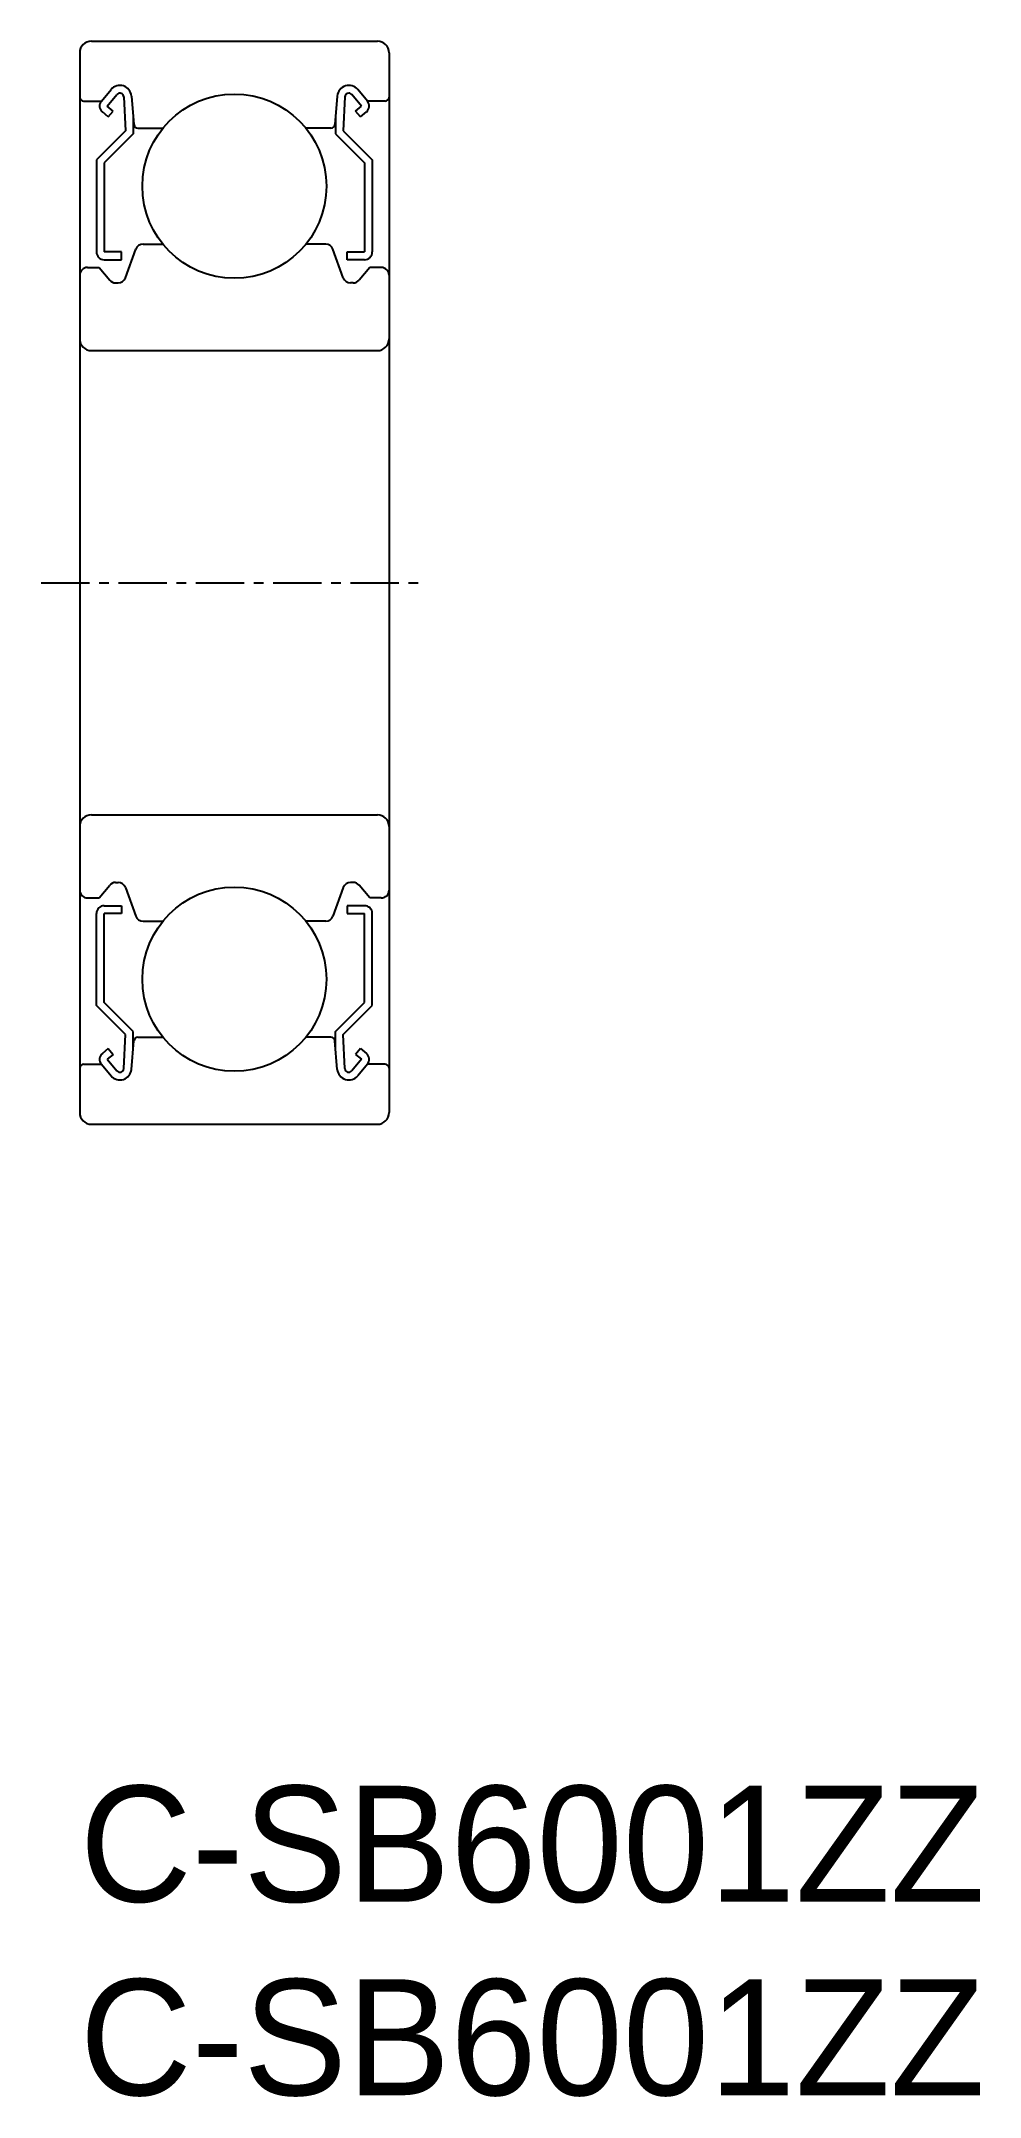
# Model space of a CAD drawing. Extents: x -1 to 23.3, y -8 to 45.1.
import ezdxf

# ---------------------------------------------------------------- set-up
doc = ezdxf.new("R2010")
doc.units = 0
doc.linetypes.add('CENTER', pattern=[2, 1.25, -0.25, 0.25, -0.25])
doc.layers.get('0').update_dxf_attribs({"linetype": 'CONTINUOUS'})
doc.layers.add('CENTER', color=1, linetype='CENTER')

msp = doc.modelspace()

# ---------------------------------------------------------------- linework, layer by layer
for p, q in [((0, 44.801), (0, 17.401)), ((0.3, 45.101), (7.7, 45.101)), ((8, 44.801), (8, 17.401)), ((0.56, 43.551), (0.81, 43.849)), ((0.713, 43.422), (0.963, 43.72)), ((1.14, 43.661), (1.183, 42.784)), ((1.338, 43.682), (1.403, 42.942)), ((6.662, 43.682), (6.597, 42.942)), ((6.86, 43.661), (6.817, 42.784)), ((7.287, 43.422), (7.037, 43.72)), ((7.44, 43.551), (7.19, 43.849)), ((0.1, 43.551), (0.56, 43.551)), ((0.738, 43.141), (0.585, 43.269)), ((0.866, 43.294), (0.713, 43.422)), ((0.738, 43.141), (0.866, 43.294)), ((1.383, 43.171), (1.383, 42.701)), ((6.617, 43.171), (6.617, 42.701)), ((7.134, 43.294), (7.287, 43.422)), ((7.262, 43.141), (7.134, 43.294)), ((7.262, 43.141), (7.415, 43.269)), ((7.9, 43.551), (7.44, 43.551)), ((1.183, 42.784), (0.433, 42.034)), ((1.383, 42.701), (0.633, 41.951)), ((1.503, 42.851), (2.151, 42.851)), ((6.497, 42.851), (5.849, 42.851)), ((6.617, 42.701), (7.367, 41.951)), ((6.817, 42.784), (7.567, 42.034)), ((0.433, 42.034), (0.433, 39.651)), ((7.567, 42.034), (7.567, 39.651)), ((0.633, 41.951), (0.633, 39.651)), ((7.367, 41.951), (7.367, 39.651)), ((1.083, 39.651), (0.633, 39.651)), ((0.633, 39.451), (1.083, 39.451)), ((1.083, 39.451), (1.083, 39.651)), ((1.182, 38.983), (1.45, 39.719)), ((1.638, 39.851), (2.151, 39.851)), ((6.362, 39.851), (5.849, 39.851)), ((6.818, 38.983), (6.55, 39.719)), ((6.917, 39.651), (7.367, 39.651)), ((6.917, 39.451), (6.917, 39.651)), ((7.367, 39.451), (6.917, 39.451)), ((0.2, 39.251), (0.5, 39.251)), ((0.5, 39.251), (0.776, 38.922)), ((0.929, 38.851), (0.994, 38.851)), ((7.071, 38.851), (7.006, 38.851)), ((7.5, 39.251), (7.224, 38.922)), ((7.8, 39.251), (7.5, 39.251)), ((0.3, 37.101), (7.7, 37.101)), ((0.3, 25.101), (7.7, 25.101)), ((0.2, 22.951), (0.5, 22.951)), ((0.5, 22.951), (0.776, 23.28)), ((0.929, 23.351), (0.994, 23.351)), ((1.182, 23.219), (1.45, 22.483)), ((6.818, 23.219), (6.55, 22.483)), ((7.071, 23.351), (7.006, 23.351)), ((7.5, 22.951), (7.224, 23.28)), ((7.8, 22.951), (7.5, 22.951)), ((0.433, 20.168), (0.433, 22.551)), ((0.633, 22.751), (1.083, 22.751)), ((0.633, 20.251), (0.633, 22.551)), ((1.083, 22.551), (0.633, 22.551)), ((1.083, 22.751), (1.083, 22.551)), ((1.638, 22.351), (2.151, 22.351)), ((1.766, 22.351), (1.766, 22.351)), ((1.894, 22.351), (1.894, 22.351)), ((6.362, 22.351), (5.849, 22.351)), ((6.917, 22.751), (6.917, 22.551)), ((7.367, 22.751), (6.917, 22.751)), ((6.917, 22.551), (7.367, 22.551)), ((7.367, 20.251), (7.367, 22.551)), ((7.567, 20.168), (7.567, 22.551)), ((1.383, 19.501), (0.633, 20.251)), ((6.617, 19.501), (7.367, 20.251)), ((1.183, 19.418), (0.433, 20.168)), ((6.817, 19.418), (7.567, 20.168)), ((1.14, 18.541), (1.183, 19.418)), ((1.338, 18.52), (1.403, 19.26)), ((1.383, 19.031), (1.383, 19.501)), ((1.503, 19.351), (2.151, 19.351)), ((6.497, 19.351), (5.849, 19.351)), ((6.662, 18.52), (6.597, 19.26)), ((6.617, 19.031), (6.617, 19.501)), ((6.86, 18.541), (6.817, 19.418)), ((0.1, 18.651), (0.56, 18.651)), ((0.56, 18.651), (0.81, 18.354)), ((0.738, 19.061), (0.585, 18.933)), ((0.866, 18.908), (0.713, 18.78)), ((0.713, 18.78), (0.963, 18.482)), ((0.738, 19.061), (0.866, 18.908)), ((7.287, 18.78), (7.037, 18.482)), ((7.262, 19.061), (7.134, 18.908)), ((7.134, 18.908), (7.287, 18.78)), ((7.44, 18.651), (7.19, 18.354)), ((7.262, 19.061), (7.415, 18.933)), ((7.9, 18.651), (7.44, 18.651)), ((0.3, 17.101), (7.7, 17.101))]:
    msp.add_line(p, q)
for centre in [(4, 41.351), (4, 20.851)]:
    msp.add_circle(centre, 2.381)
for centre, radius, start, end in [((0.3, 44.801), 0.3, 90, 180), ((7.7, 44.801), 0.3, 0, 90), ((0.1, 43.651), 0.1, 180, 270), ((1.039, 43.656), 0.3, 4.9968, 140.002), ((1.04, 43.656), 0.1, 2.8198, 140.0022), ((6.961, 43.656), 0.3, 39.998, 175.0032), ((6.96, 43.656), 0.1, 39.9978, 177.1802), ((7.9, 43.651), 0.1, 270, 0), ((0.713, 43.422), 0.2, 140.002, 230.0863), ((7.287, 43.422), 0.2, 309.9137, 39.998), ((1.503, 42.951), 0.1, 184.9968, 269.9991), ((6.497, 42.951), 0.1, 270.0009, 355.0032), ((0.633, 39.651), 0.2, 180, 270), ((1.638, 39.651), 0.2, 90, 159.9916), ((6.362, 39.651), 0.2, 20.0084, 90), ((7.367, 39.651), 0.2, 270, 0), ((0.2, 39.051), 0.2, 90, 180), ((0.929, 39.051), 0.2, 219.9952, 270), ((0.994, 39.051), 0.2, 270, 339.9916), ((7.006, 39.051), 0.2, 200.0084, 270), ((7.071, 39.051), 0.2, 270, 320.0048), ((7.8, 39.051), 0.2, 0, 90), ((0.3, 37.401), 0.3, 180, 270), ((7.7, 37.401), 0.3, 270, 0), ((0.3, 24.801), 0.3, 90, 180), ((7.7, 24.801), 0.3, 0, 90), ((0.2, 23.151), 0.2, 180, 270), ((0.929, 23.151), 0.2, 90, 140.0048), ((0.994, 23.151), 0.2, 20.0084, 90), ((7.006, 23.151), 0.2, 90, 159.9916), ((7.071, 23.151), 0.2, 39.9952, 90), ((7.8, 23.151), 0.2, 270, 0), ((0.633, 22.551), 0.2, 90, 180), ((1.638, 22.551), 0.2, 200.0084, 270), ((6.362, 22.551), 0.2, 270, 339.9916), ((7.367, 22.551), 0.2, 0, 90), ((1.503, 19.251), 0.1, 90.0009, 175.0032), ((6.497, 19.251), 0.1, 4.9968, 89.9991), ((0.1, 18.551), 0.1, 90, 180), ((0.713, 18.78), 0.2, 129.9137, 219.998), ((7.287, 18.78), 0.2, 320.002, 50.0863), ((7.9, 18.551), 0.1, 0, 90), ((1.039, 18.546), 0.3, 219.998, 355.0032), ((1.04, 18.546), 0.1, 219.9978, 357.1802), ((6.961, 18.546), 0.3, 184.9968, 320.002), ((6.96, 18.546), 0.1, 182.8198, 320.0022), ((0.3, 17.401), 0.3, 180, 270), ((7.7, 17.401), 0.3, 270, 0)]:
    msp.add_arc(centre, radius, start, end)
at = {"layer": 'CENTER', "color": 1, "linetype": 'CENTER'}
msp.add_line((-1, 31.101), (9, 31.101), dxfattribs=at)

# ---------------------------------------------------------------- texts
at = {"color": 7, "linetype": 'CONTINUOUS'}
for p in [(0, -3), (0, -8)]:
    msp.add_text('C-SB6001ZZ', height=3, dxfattribs=at).set_placement(p)

doc.saveas('drawing.dxf')
